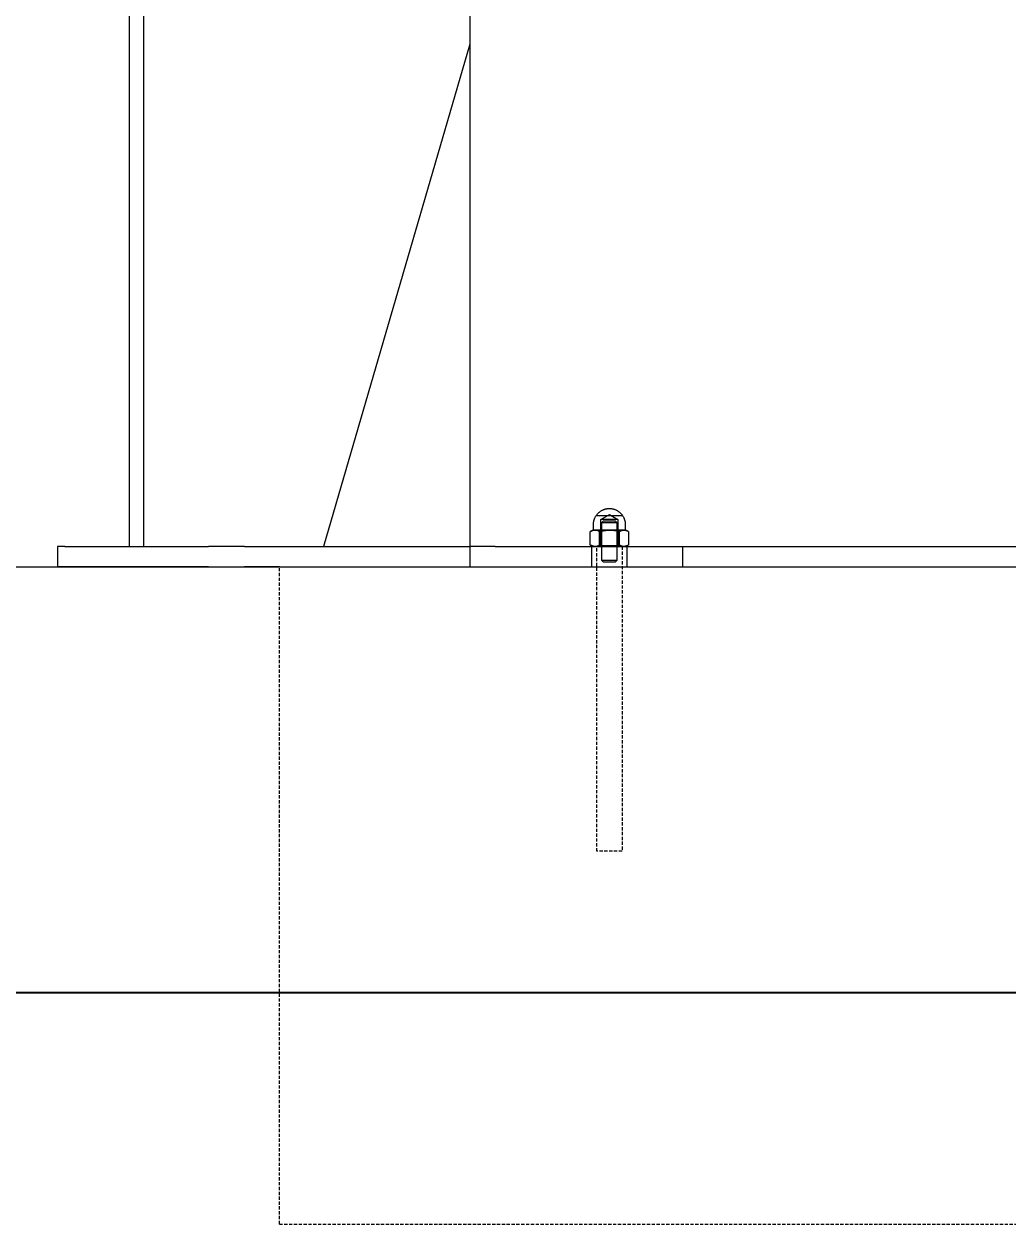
# Model space of a CAD drawing. Header units: millimetres. Extents: x -111 to 4919, y -143 to 3304.
# Drawn here: x 4143.2 to 4530.9, y 2513.7 to 2986.5 of the extents above; entities that cross this region are included whole.
import ezdxf

# ---------------------------------------------------------------- set-up
doc = ezdxf.new("R2010")
doc.units = ezdxf.units.MM
doc.linetypes.add('HIDDEN', pattern=[1.905, 1.27, -0.635])
for name, color, linetype, lineweight in [('ZANO_R', 7, 'Continuous', 0), ('ZANO_R_przerywana', 7, 'HIDDEN', 0), ('ZANO_W', 1, 'Continuous', 0)]:
    doc.layers.add(name, color=color, linetype=linetype, lineweight=lineweight)
doc.styles.add('Arial', font='arial.ttf')
doc.styles.get("Standard").update_dxf_attribs({"font": 'ARIALUNI.TTF'})
doc.dimstyles.new('pl i ang', dxfattribs={"dimtxt": 50, "dimasz": 50, "dimexe": 1.25, "dimexo": 0.625, "dimgap": 10, "dimtad": 1, "dimtoh": 1, "dimtxsty": 'Standard', "dimcen": 2.5, "dimclrd": 1, "dimclre": 1, "dimclrt": 1, "dimadec": 0, "dimazin": 0, "dimtfac": 1, "dimtmove": 0, "dimatfit": 3, "dimfxl": 1, "dimarcsym": 1})

# ---------------------------------------------------------------- blocks, each defined once
blk = doc.blocks.new('*D399')
at = {"layer": 'ZANO_W', "color": 1, "lineweight": -2}
for p, q in [((3344.86, 2762.59), (3344.86, 2594.86)), ((4768.86, 2762.59), (4768.86, 2594.86)), ((3384.86, 2604.86), (4728.86, 2604.86))]:
    blk.add_line(p, q, dxfattribs=at)
at = {"layer": 'ZANO_W', "color": 1}
for points in [[(3384.86, 2611.53), (3384.86, 2598.19), (3344.86, 2604.86)], [(4728.86, 2598.19), (4728.86, 2611.53), (4768.86, 2604.86)]]:
    blk.add_solid(points, dxfattribs=at)
at = {"layer": 'ZANO_W', "color": 1, "insert": (4056.86, 2634.94), "char_height": 40, "attachment_point": 5, "style": 'Arial'}
blk.add_mtext('1424', dxfattribs=at)

msp = doc.modelspace()

# ---------------------------------------------------------------- linework, layer by layer
at = {"layer": 'ZANO_R'}
for p, q in [((4318.86, 3174.59), (4318.86, 2780.59)), ((4184.8, 2780.59), (4184.8, 3134.59)), ((4190.46, 2780.59), (4190.46, 3134.59)), ((4318.86, 2978.57), (4261.17, 2780.59)), ((4369.91, 2794.19), (4370.08, 2794.32)), ((4370.08, 2794.32), (4370.25, 2794.45)), ((4370.25, 2794.45), (4370.43, 2794.57)), ((4370.43, 2794.57), (4370.61, 2794.68)), ((4370.61, 2794.68), (4370.8, 2794.79)), ((4370.8, 2794.79), (4370.98, 2794.89)), ((4370.98, 2794.89), (4371.17, 2794.98)), ((4371.17, 2794.98), (4371.37, 2795.07)), ((4371.37, 2795.07), (4371.57, 2795.15)), ((4371.57, 2795.15), (4371.77, 2795.23)), ((4371.77, 2795.23), (4371.97, 2795.3)), ((4371.97, 2795.3), (4372.17, 2795.36)), ((4372.17, 2795.36), (4372.38, 2795.41)), ((4372.38, 2795.41), (4372.59, 2795.46)), ((4372.59, 2795.46), (4372.8, 2795.5)), ((4372.8, 2795.5), (4373.01, 2795.53)), ((4373.01, 2795.53), (4373.22, 2795.56)), ((4373.22, 2795.56), (4373.43, 2795.57)), ((4373.43, 2795.57), (4373.65, 2795.59)), ((4373.65, 2795.59), (4373.86, 2795.59)), ((4373.86, 2795.59), (4374.07, 2795.59)), ((4374.07, 2795.59), (4374.28, 2795.57)), ((4374.28, 2795.57), (4374.5, 2795.56)), ((4374.5, 2795.56), (4374.71, 2795.53)), ((4374.71, 2795.53), (4374.92, 2795.5)), ((4374.92, 2795.5), (4375.13, 2795.46)), ((4375.13, 2795.46), (4375.34, 2795.41)), ((4375.34, 2795.41), (4375.54, 2795.36)), ((4375.54, 2795.36), (4375.75, 2795.3)), ((4375.75, 2795.3), (4375.95, 2795.23)), ((4375.95, 2795.23), (4376.15, 2795.15)), ((4376.15, 2795.15), (4376.35, 2795.07)), ((4376.35, 2795.07), (4376.54, 2794.98)), ((4376.54, 2794.98), (4376.73, 2794.89)), ((4376.73, 2794.89), (4376.92, 2794.79)), ((4376.92, 2794.79), (4377.11, 2794.68)), ((4377.11, 2794.68), (4377.29, 2794.57)), ((4377.29, 2794.57), (4377.46, 2794.45)), ((4377.46, 2794.45), (4377.63, 2794.32)), ((4377.63, 2794.32), (4377.8, 2794.19)), ((4367.61, 2789.55), (4367.62, 2789.77)), ((4367.61, 2789.34), (4367.61, 2789.55)), ((4367.62, 2789.77), (4367.64, 2789.98)), ((4367.64, 2789.98), (4367.67, 2790.19)), ((4367.67, 2790.19), (4367.7, 2790.4)), ((4367.7, 2790.4), (4367.74, 2790.61)), ((4367.74, 2790.61), (4367.79, 2790.82)), ((4367.79, 2790.82), (4367.84, 2791.03)), ((4367.84, 2791.03), (4367.9, 2791.23)), ((4367.9, 2791.23), (4367.97, 2791.43)), ((4367.97, 2791.43), (4368.04, 2791.63)), ((4368.04, 2791.63), (4368.13, 2791.83)), ((4368.13, 2791.83), (4368.21, 2792.02)), ((4368.21, 2792.02), (4368.31, 2792.21)), ((4368.31, 2792.21), (4368.41, 2792.4)), ((4368.41, 2792.4), (4368.52, 2792.59)), ((4368.52, 2792.59), (4368.63, 2792.77)), ((4368.63, 2792.77), (4368.75, 2792.94)), ((4368.75, 2792.94), (4368.88, 2793.12)), ((4368.86, 2792.76), (4368.86, 2792.76)), ((4368.86, 2792.76), (4368.86, 2792.76)), ((4368.86, 2792.76), (4368.86, 2792.76)), ((4368.86, 2792.76), (4368.86, 2792.76)), ((4368.86, 2792.76), (4368.86, 2792.76)), ((4368.86, 2792.76), (4368.86, 2792.76)), ((4368.86, 2792.76), (4368.86, 2792.76)), ((4368.86, 2792.76), (4368.88, 2792.76)), ((4368.88, 2793.12), (4369.01, 2793.28)), ((4368.88, 2792.76), (4368.96, 2792.76)), ((4368.96, 2792.76), (4378.86, 2792.76)), ((4369.01, 2793.28), (4369.15, 2793.45)), ((4369.15, 2793.45), (4369.29, 2793.6)), ((4369.29, 2793.6), (4369.44, 2793.76)), ((4369.44, 2793.76), (4369.59, 2793.91)), ((4369.59, 2793.91), (4369.75, 2794.05)), ((4369.75, 2794.05), (4369.91, 2794.19)), ((4370.46, 2791.19), (4373.86, 2793.23)), ((4370.98, 2791.19), (4370.46, 2791.19)), ((4370.46, 2781.03), (4370.46, 2791.19)), ((4371.41, 2790.59), (4370.86, 2790.04)), ((4370.86, 2790.03), (4370.86, 2790.03)), ((4370.86, 2790.03), (4370.86, 2790.03)), ((4370.86, 2790.03), (4370.86, 2790.03)), ((4370.86, 2790.03), (4370.86, 2790.03)), ((4370.86, 2790.03), (4370.86, 2790.03)), ((4370.86, 2790.03), (4370.87, 2790.03)), ((4370.86, 2775.14), (4370.86, 2790.03)), ((4370.87, 2790.03), (4370.91, 2790.03)), ((4370.91, 2790.03), (4371.09, 2790.03)), ((4377.26, 2791.19), (4370.98, 2791.19)), ((4371.09, 2790.03), (4371.74, 2790.03)), ((4372.13, 2790.59), (4371.41, 2790.59)), ((4371.74, 2790.03), (4376.86, 2790.03)), ((4376.3, 2790.59), (4372.13, 2790.59)), ((4373.86, 2793.23), (4377.26, 2791.19)), ((4376.3, 2790.59), (4376.86, 2790.04)), ((4376.86, 2790.03), (4376.86, 2775.14)), ((4377.26, 2791.19), (4377.26, 2781.03)), ((4377.26, 2791.19), (4377.26, 2791.19)), ((4377.8, 2794.19), (4377.97, 2794.05)), ((4377.97, 2794.05), (4378.12, 2793.91)), ((4378.12, 2793.91), (4378.28, 2793.76)), ((4378.28, 2793.76), (4378.43, 2793.6)), ((4378.43, 2793.6), (4378.57, 2793.45)), ((4378.57, 2793.45), (4378.71, 2793.28)), ((4378.71, 2793.28), (4378.84, 2793.12)), ((4378.84, 2793.12), (4378.96, 2792.94)), ((4378.96, 2792.94), (4379.08, 2792.77)), ((4379.08, 2792.77), (4379.2, 2792.59)), ((4379.2, 2792.59), (4379.31, 2792.4)), ((4379.31, 2792.4), (4379.41, 2792.21)), ((4379.41, 2792.21), (4379.5, 2792.02)), ((4379.5, 2792.02), (4379.59, 2791.83)), ((4379.59, 2791.83), (4379.67, 2791.63)), ((4379.67, 2791.63), (4379.75, 2791.43)), ((4379.75, 2791.43), (4379.82, 2791.23)), ((4379.82, 2791.23), (4379.88, 2791.03)), ((4379.88, 2791.03), (4379.93, 2790.82)), ((4379.93, 2790.82), (4379.98, 2790.61)), ((4379.98, 2790.61), (4380.02, 2790.4)), ((4380.02, 2790.4), (4380.05, 2790.19)), ((4380.05, 2790.19), (4380.08, 2789.98)), ((4380.08, 2789.98), (4380.09, 2789.77)), ((4380.09, 2789.77), (4380.1, 2789.55)), ((4380.1, 2789.55), (4380.11, 2789.34)), ((4366.52, 2786.6), (4366.36, 2786.51)), ((4366.36, 2786.51), (4366.48, 2786.58)), ((4366.36, 2781.17), (4366.36, 2786.51)), ((4366.48, 2786.58), (4366.61, 2786.64)), ((4366.52, 2786.6), (4367.36, 2787.09)), ((4366.66, 2786.69), (4366.57, 2786.64)), ((4366.61, 2786.64), (4366.73, 2786.7)), ((4366.76, 2786.74), (4366.66, 2786.69)), ((4366.73, 2786.7), (4366.86, 2786.76)), ((4366.85, 2786.78), (4366.76, 2786.74)), ((4366.94, 2786.83), (4366.85, 2786.78)), ((4366.86, 2786.76), (4366.99, 2786.81)), ((4367.04, 2786.87), (4366.94, 2786.83)), ((4366.99, 2786.81), (4367.12, 2786.86)), ((4367.14, 2786.91), (4367.04, 2786.87)), ((4367.12, 2786.86), (4367.26, 2786.9)), ((4367.24, 2786.94), (4367.14, 2786.91)), ((4367.34, 2786.97), (4367.24, 2786.94)), ((4367.26, 2786.9), (4367.39, 2786.94)), ((4367.44, 2787), (4367.34, 2786.97)), ((4368.28, 2787.09), (4367.36, 2787.09)), ((4367.39, 2786.94), (4367.53, 2786.98)), ((4367.54, 2787.02), (4367.44, 2787)), ((4367.5, 2787.09), (4367.5, 2787.09)), ((4367.5, 2787.09), (4367.51, 2787.09)), ((4367.51, 2787.09), (4367.51, 2787.09)), ((4367.51, 2787.09), (4367.51, 2787.09)), ((4367.51, 2787.09), (4367.52, 2787.09)), ((4367.52, 2787.09), (4367.53, 2787.1)), ((4367.52, 2787.09), (4367.52, 2787.09)), ((4367.53, 2787.1), (4367.53, 2787.1)), ((4367.53, 2787.1), (4367.53, 2787.1)), ((4367.53, 2787.1), (4367.54, 2787.1)), ((4367.53, 2786.98), (4367.67, 2787.01)), ((4367.54, 2787.1), (4367.55, 2787.11)), ((4367.54, 2787.1), (4367.54, 2787.1)), ((4367.54, 2787.1), (4367.54, 2787.1)), ((4367.64, 2787.04), (4367.54, 2787.02)), ((4367.55, 2787.11), (4367.55, 2787.11)), ((4367.55, 2787.11), (4367.55, 2787.11)), ((4367.55, 2787.11), (4367.56, 2787.11)), ((4367.56, 2787.11), (4367.56, 2787.12)), ((4367.56, 2787.12), (4367.57, 2787.12)), ((4367.56, 2787.11), (4367.56, 2787.11)), ((4367.57, 2787.12), (4367.58, 2787.13)), ((4367.57, 2787.12), (4367.57, 2787.12)), ((4367.57, 2787.12), (4367.57, 2787.12)), ((4367.58, 2787.13), (4367.58, 2787.14)), ((4367.58, 2787.14), (4367.59, 2787.14)), ((4367.58, 2787.13), (4367.58, 2787.13)), ((4367.58, 2787.13), (4367.58, 2787.13)), ((4367.59, 2787.14), (4367.59, 2787.15)), ((4367.59, 2787.15), (4367.59, 2787.15)), ((4367.59, 2787.15), (4367.6, 2787.15)), ((4367.59, 2787.14), (4367.59, 2787.14)), ((4367.6, 2787.17), (4367.6, 2787.18)), ((4367.6, 2787.18), (4367.61, 2787.18)), ((4367.6, 2787.16), (4367.6, 2787.17)), ((4367.6, 2787.17), (4367.6, 2787.17)), ((4367.6, 2787.17), (4367.6, 2787.17)), ((4367.6, 2787.15), (4367.6, 2787.16)), ((4367.6, 2787.16), (4367.6, 2787.16)), ((4367.61, 2787.21), (4367.61, 2789.34)), ((4367.61, 2787.2), (4367.61, 2787.21)), ((4367.61, 2787.19), (4367.61, 2787.2)), ((4367.61, 2787.2), (4367.61, 2787.2)), ((4367.61, 2787.2), (4367.61, 2787.2)), ((4367.61, 2787.18), (4367.61, 2787.19)), ((4367.61, 2787.19), (4367.61, 2787.19)), ((4367.61, 2787.18), (4367.61, 2787.18)), ((4367.75, 2787.06), (4367.64, 2787.04)), ((4367.67, 2787.01), (4367.8, 2787.03)), ((4367.85, 2787.07), (4367.75, 2787.06)), ((4367.8, 2787.03), (4367.94, 2787.05)), ((4367.95, 2787.08), (4367.85, 2787.07)), ((4367.94, 2787.05), (4368.08, 2787.07)), ((4368.06, 2787.09), (4367.95, 2787.08)), ((4368.08, 2787.07), (4368.22, 2787.08)), ((4368.27, 2787.08), (4368.16, 2787.09)), ((4368.22, 2787.08), (4368.36, 2787.09)), ((4368.24, 2787.09), (4368.31, 2787.09)), ((4368.38, 2787.07), (4368.27, 2787.08)), ((4368.36, 2787.09), (4368.5, 2787.08)), ((4368.49, 2787.05), (4368.38, 2787.07)), ((4368.42, 2787.09), (4368.49, 2787.09)), ((4374.01, 2787.09), (4368.45, 2787.09)), ((4368.6, 2787.03), (4368.49, 2787.05)), ((4368.5, 2787.08), (4368.64, 2787.07)), ((4368.72, 2787.01), (4368.6, 2787.03)), ((4368.64, 2787.07), (4368.78, 2787.05)), ((4368.83, 2786.98), (4368.72, 2787.01)), ((4368.78, 2787.05), (4368.92, 2787.03)), ((4368.93, 2786.95), (4368.83, 2786.98)), ((4368.92, 2787.03), (4369.06, 2787.01)), ((4369.04, 2786.91), (4368.93, 2786.95)), ((4369.15, 2786.87), (4369.04, 2786.91)), ((4369.06, 2787.01), (4369.2, 2786.98)), ((4369.25, 2786.83), (4369.15, 2786.87)), ((4369.2, 2786.98), (4369.33, 2786.94)), ((4369.36, 2786.79), (4369.25, 2786.83)), ((4369.33, 2786.94), (4369.47, 2786.91)), ((4369.46, 2786.74), (4369.36, 2786.79)), ((4369.56, 2786.69), (4369.46, 2786.74)), ((4369.47, 2786.91), (4369.6, 2786.86)), ((4369.66, 2786.63), (4369.56, 2786.69)), ((4369.6, 2786.86), (4369.74, 2786.81)), ((4369.75, 2786.57), (4369.66, 2786.63)), ((4369.74, 2786.81), (4369.87, 2786.76)), ((4369.85, 2786.51), (4369.75, 2786.57)), ((4370.29, 2786.63), (4369.85, 2786.51)), ((4369.85, 2786.51), (4369.85, 2781.17)), ((4369.87, 2786.76), (4369.99, 2786.7)), ((4369.99, 2786.7), (4370.12, 2786.64)), ((4370.12, 2786.64), (4370.25, 2786.58)), ((4370.25, 2786.58), (4370.37, 2786.51)), ((4370.73, 2786.74), (4370.29, 2786.63)), ((4370.37, 2786.51), (4370.77, 2786.63)), ((4370.37, 2781.17), (4370.37, 2786.51)), ((4371.17, 2786.84), (4370.73, 2786.74)), ((4370.77, 2786.63), (4371.18, 2786.73)), ((4371.62, 2786.92), (4371.17, 2786.84)), ((4371.18, 2786.73), (4371.6, 2786.82)), ((4371.6, 2786.82), (4372.01, 2786.9)), ((4372.07, 2786.98), (4371.62, 2786.92)), ((4372.01, 2786.9), (4372.43, 2786.96)), ((4372.52, 2787.03), (4372.07, 2786.98)), ((4372.43, 2786.96), (4372.85, 2787.01)), ((4372.98, 2787.07), (4372.52, 2787.03)), ((4372.85, 2787.01), (4373.27, 2787.05)), ((4373.43, 2787.09), (4372.98, 2787.07)), ((4373.27, 2787.05), (4373.7, 2787.08)), ((4373.7, 2787.08), (4374.12, 2787.09)), ((4374.22, 2787.07), (4373.76, 2787.09)), ((4374.12, 2787.09), (4374.54, 2787.08)), ((4374.67, 2787.03), (4374.22, 2787.07)), ((4374.25, 2787.09), (4374.36, 2787.09)), ((4379.56, 2787.09), (4374.28, 2787.09)), ((4374.54, 2787.08), (4374.96, 2787.05)), ((4375.12, 2786.98), (4374.67, 2787.03)), ((4374.96, 2787.05), (4375.38, 2787.01)), ((4375.57, 2786.92), (4375.12, 2786.98)), ((4375.38, 2787.01), (4375.8, 2786.96)), ((4376.02, 2786.84), (4375.57, 2786.92)), ((4375.8, 2786.96), (4376.22, 2786.9)), ((4376.47, 2786.74), (4376.02, 2786.84)), ((4376.22, 2786.9), (4376.64, 2786.82)), ((4376.91, 2786.63), (4376.47, 2786.74)), ((4376.64, 2786.82), (4377.05, 2786.73)), ((4377.35, 2786.51), (4376.91, 2786.63)), ((4377.05, 2786.73), (4377.46, 2786.63)), ((4377.47, 2786.58), (4377.35, 2786.51)), ((4377.35, 2781.17), (4377.35, 2786.51)), ((4377.46, 2786.63), (4377.87, 2786.51)), ((4377.6, 2786.65), (4377.47, 2786.58)), ((4377.73, 2786.71), (4377.6, 2786.65)), ((4377.87, 2786.77), (4377.73, 2786.71)), ((4378, 2786.82), (4377.87, 2786.77)), ((4377.87, 2786.51), (4377.96, 2786.57)), ((4377.87, 2781.17), (4377.87, 2786.51)), ((4377.96, 2786.57), (4378.05, 2786.63)), ((4378.14, 2786.87), (4378, 2786.82)), ((4378.05, 2786.63), (4378.15, 2786.68)), ((4378.28, 2786.91), (4378.14, 2786.87)), ((4378.15, 2786.68), (4378.24, 2786.73)), ((4378.24, 2786.73), (4378.34, 2786.78)), ((4378.41, 2786.95), (4378.28, 2786.91)), ((4378.34, 2786.78), (4378.44, 2786.83)), ((4378.56, 2786.99), (4378.41, 2786.95)), ((4378.44, 2786.83), (4378.54, 2786.87)), ((4378.54, 2786.87), (4378.65, 2786.9)), ((4378.7, 2787.02), (4378.56, 2786.99)), ((4378.65, 2786.9), (4378.75, 2786.94)), ((4378.84, 2787.04), (4378.7, 2787.02)), ((4378.75, 2786.94), (4378.86, 2786.97)), ((4378.98, 2787.06), (4378.84, 2787.04)), ((4378.86, 2786.97), (4378.96, 2787)), ((4378.96, 2787), (4379.07, 2787.02)), ((4379.13, 2787.08), (4378.98, 2787.06)), ((4379.07, 2787.02), (4379.18, 2787.04)), ((4379.27, 2787.09), (4379.13, 2787.08)), ((4379.18, 2787.04), (4379.29, 2787.06)), ((4379.29, 2787.06), (4379.39, 2787.07)), ((4379.39, 2787.07), (4379.5, 2787.08)), ((4379.58, 2787.08), (4379.43, 2787.09)), ((4379.5, 2787.08), (4379.61, 2787.09)), ((4379.72, 2787.06), (4379.58, 2787.08)), ((4379.61, 2787.09), (4379.72, 2787.08)), ((4380.19, 2787.09), (4379.66, 2787.09)), ((4379.72, 2787.08), (4379.83, 2787.07)), ((4379.87, 2787.04), (4379.72, 2787.06)), ((4379.83, 2787.07), (4379.94, 2787.06)), ((4380.01, 2787.02), (4379.87, 2787.04)), ((4379.94, 2787.06), (4380.05, 2787.04)), ((4380.15, 2786.99), (4380.01, 2787.02)), ((4380.05, 2787.04), (4380.16, 2787.02)), ((4380.11, 2789.34), (4380.11, 2787.21)), ((4380.11, 2787.21), (4380.11, 2787.2)), ((4380.11, 2787.2), (4380.11, 2787.2)), ((4380.11, 2787.2), (4380.11, 2787.2)), ((4380.11, 2787.2), (4380.11, 2787.19)), ((4380.11, 2787.19), (4380.11, 2787.19)), ((4380.11, 2787.19), (4380.11, 2787.18)), ((4380.11, 2787.18), (4380.11, 2787.18)), ((4380.11, 2787.18), (4380.11, 2787.18)), ((4380.11, 2787.18), (4380.11, 2787.17)), ((4380.11, 2787.17), (4380.12, 2787.17)), ((4380.12, 2787.17), (4380.12, 2787.16)), ((4380.12, 2787.16), (4380.12, 2787.16)), ((4380.12, 2787.16), (4380.12, 2787.16)), ((4380.12, 2787.16), (4380.12, 2787.15)), ((4380.12, 2787.15), (4380.12, 2787.15)), ((4380.12, 2787.15), (4380.13, 2787.15)), ((4380.13, 2787.15), (4380.13, 2787.14)), ((4380.13, 2787.14), (4380.13, 2787.14)), ((4380.13, 2787.14), (4380.13, 2787.14)), ((4380.13, 2787.14), (4380.14, 2787.13)), ((4380.14, 2787.13), (4380.14, 2787.13)), ((4380.14, 2787.13), (4380.14, 2787.13)), ((4380.14, 2787.13), (4380.14, 2787.12)), ((4380.14, 2787.12), (4380.15, 2787.12)), ((4380.15, 2787.12), (4380.15, 2787.12)), ((4380.15, 2787.12), (4380.15, 2787.11)), ((4380.15, 2787.11), (4380.16, 2787.11)), ((4380.29, 2786.95), (4380.15, 2786.99)), ((4380.16, 2787.11), (4380.16, 2787.11)), ((4380.16, 2787.11), (4380.16, 2787.11)), ((4380.16, 2787.11), (4380.17, 2787.11)), ((4380.16, 2787.02), (4380.26, 2787)), ((4380.17, 2787.11), (4380.17, 2787.1)), ((4380.17, 2787.1), (4380.18, 2787.1)), ((4380.18, 2787.1), (4380.18, 2787.1)), ((4380.18, 2787.1), (4380.18, 2787.1)), ((4380.18, 2787.1), (4380.19, 2787.1)), ((4380.19, 2787.1), (4380.19, 2787.1)), ((4380.19, 2787.1), (4380.19, 2787.09)), ((4380.32, 2787.09), (4380.19, 2787.09)), ((4380.19, 2787.09), (4380.2, 2787.09)), ((4380.2, 2787.09), (4380.2, 2787.09)), ((4380.2, 2787.09), (4380.21, 2787.09)), ((4380.21, 2787.09), (4380.21, 2787.09)), ((4380.21, 2787.09), (4380.21, 2787.09)), ((4380.26, 2787), (4380.37, 2786.97)), ((4380.43, 2786.91), (4380.29, 2786.95)), ((4380.35, 2787.09), (4380.32, 2787.09)), ((4380.36, 2787.09), (4380.35, 2787.09)), ((4380.36, 2787.09), (4380.36, 2787.09)), ((4380.36, 2787.09), (4380.36, 2787.09)), ((4380.36, 2787.09), (4380.36, 2787.09)), ((4380.36, 2787.09), (4380.36, 2787.09)), ((4380.36, 2787.09), (4380.36, 2787.09)), ((4380.36, 2787.09), (4381.14, 2786.64)), ((4380.37, 2786.97), (4380.47, 2786.94)), ((4380.57, 2786.87), (4380.43, 2786.91)), ((4380.47, 2786.94), (4380.58, 2786.9)), ((4380.71, 2786.82), (4380.57, 2786.87)), ((4380.58, 2786.9), (4380.68, 2786.87)), ((4380.68, 2786.87), (4380.78, 2786.83)), ((4380.84, 2786.77), (4380.71, 2786.82)), ((4380.78, 2786.83), (4380.88, 2786.78)), ((4380.97, 2786.71), (4380.84, 2786.77)), ((4380.88, 2786.78), (4380.98, 2786.73)), ((4381.1, 2786.65), (4380.97, 2786.71)), ((4380.98, 2786.73), (4381.08, 2786.68)), ((4381.08, 2786.68), (4381.17, 2786.63)), ((4381.23, 2786.58), (4381.1, 2786.65)), ((4381.17, 2786.63), (4381.27, 2786.57)), ((4381.36, 2786.51), (4381.23, 2786.58)), ((4381.27, 2786.57), (4381.36, 2786.51)), ((4381.36, 2786.51), (4381.36, 2781.17)), ((4159.35, 2780.59), (4156.42, 2780.59)), ((4156.42, 2780.59), (4156.42, 2772.59)), ((4159.35, 2780.59), (4215.91, 2780.59)), ((4230.06, 2780.59), (4215.91, 2780.59)), ((4230.06, 2780.59), (4318.86, 2780.59)), ((4318.86, 2780.59), (4318.86, 2772.59)), ((4328.86, 2780.59), (4318.86, 2780.59)), ((4328.86, 2780.59), (4758.86, 2780.59)), ((4366.49, 2781.1), (4366.36, 2781.17)), ((4366.36, 2781.17), (4366.52, 2781.08)), ((4366.62, 2781.03), (4366.49, 2781.1)), ((4367.36, 2780.59), (4366.52, 2781.08)), ((4366.57, 2781.04), (4366.66, 2780.99)), ((4366.75, 2780.97), (4366.62, 2781.03)), ((4366.66, 2780.99), (4366.76, 2780.94)), ((4366.88, 2780.91), (4366.75, 2780.97)), ((4366.76, 2780.94), (4366.85, 2780.89)), ((4366.85, 2780.89), (4366.94, 2780.85)), ((4366.86, 2780.59), (4366.86, 2772.59)), ((4367.02, 2780.85), (4366.88, 2780.91)), ((4366.94, 2780.85), (4367.04, 2780.81)), ((4367.16, 2780.81), (4367.02, 2780.85)), ((4367.04, 2780.81), (4367.14, 2780.77)), ((4367.14, 2780.77), (4367.24, 2780.74)), ((4367.3, 2780.76), (4367.16, 2780.81)), ((4367.24, 2780.74), (4367.34, 2780.71)), ((4367.44, 2780.72), (4367.3, 2780.76)), ((4367.34, 2780.71), (4367.44, 2780.68)), ((4367.58, 2780.69), (4367.44, 2780.72)), ((4367.44, 2780.68), (4367.54, 2780.66)), ((4367.54, 2780.66), (4367.64, 2780.64)), ((4367.72, 2780.66), (4367.58, 2780.69)), ((4367.64, 2780.64), (4367.75, 2780.62)), ((4367.87, 2780.63), (4367.72, 2780.66)), ((4367.75, 2780.62), (4367.85, 2780.61)), ((4367.85, 2780.61), (4367.95, 2780.6)), ((4368.01, 2780.61), (4367.87, 2780.63)), ((4367.95, 2780.6), (4368.06, 2780.59)), ((4368.16, 2780.6), (4368.01, 2780.61)), ((4368.1, 2780.59), (4368.22, 2780.59)), ((4368.31, 2780.59), (4368.16, 2780.6)), ((4368.16, 2780.59), (4368.27, 2780.6)), ((4368.27, 2780.6), (4368.38, 2780.61)), ((4368.49, 2780.59), (4368.36, 2780.59)), ((4368.38, 2780.61), (4368.49, 2780.63)), ((4368.56, 2780.6), (4368.42, 2780.59)), ((4368.49, 2780.63), (4368.6, 2780.65)), ((4368.71, 2780.61), (4368.56, 2780.6)), ((4368.6, 2780.65), (4368.72, 2780.67)), ((4368.85, 2780.63), (4368.71, 2780.61)), ((4368.72, 2780.67), (4368.83, 2780.7)), ((4368.83, 2780.7), (4368.93, 2780.73)), ((4369, 2780.66), (4368.85, 2780.63)), ((4368.88, 2780.52), (4368.86, 2780.52)), ((4368.86, 2780.52), (4368.86, 2780.52)), ((4368.86, 2780.52), (4368.86, 2780.52)), ((4368.86, 2780.52), (4368.86, 2780.52)), ((4368.86, 2780.52), (4368.86, 2780.52)), ((4368.86, 2780.52), (4368.86, 2780.52)), ((4368.86, 2780.52), (4368.86, 2780.52)), ((4368.86, 2780.52), (4368.86, 2780.52)), ((4368.96, 2780.52), (4368.88, 2780.52)), ((4368.93, 2780.73), (4369.04, 2780.76)), ((4378.86, 2780.52), (4368.96, 2780.52)), ((4369.14, 2780.69), (4369, 2780.66)), ((4369.04, 2780.76), (4369.15, 2780.8)), ((4369.29, 2780.72), (4369.14, 2780.69)), ((4369.15, 2780.8), (4369.25, 2780.85)), ((4369.25, 2780.85), (4369.36, 2780.89)), ((4369.43, 2780.76), (4369.29, 2780.72)), ((4369.36, 2780.89), (4369.46, 2780.94)), ((4369.57, 2780.8), (4369.43, 2780.76)), ((4369.46, 2780.94), (4369.56, 2780.99)), ((4369.56, 2780.99), (4369.66, 2781.05)), ((4369.71, 2780.85), (4369.57, 2780.8)), ((4369.66, 2781.05), (4369.75, 2781.11)), ((4369.84, 2780.91), (4369.71, 2780.85)), ((4369.75, 2781.11), (4369.85, 2781.17)), ((4369.98, 2780.97), (4369.84, 2780.91)), ((4369.85, 2781.17), (4370.27, 2781.05)), ((4369.86, 2780.62), (4370.46, 2781.03)), ((4369.86, 2780.61), (4369.86, 2780.61)), ((4369.86, 2780.61), (4369.86, 2780.61)), ((4369.86, 2780.61), (4369.86, 2780.61)), ((4369.86, 2780.61), (4369.86, 2780.61)), ((4369.86, 2780.61), (4369.86, 2780.61)), ((4369.86, 2780.61), (4369.87, 2780.61)), ((4369.86, 2780.59), (4369.86, 2780.61)), ((4369.86, 2780.61), (4369.86, 2780.61)), ((4369.87, 2780.61), (4369.9, 2780.61)), ((4369.9, 2780.61), (4370.02, 2780.61)), ((4370.11, 2781.03), (4369.98, 2780.97)), ((4370.02, 2780.61), (4370.48, 2780.61)), ((4370.24, 2781.1), (4370.11, 2781.03)), ((4370.37, 2781.17), (4370.24, 2781.1)), ((4370.27, 2781.05), (4370.69, 2780.95)), ((4370.81, 2781.04), (4370.37, 2781.17)), ((4370.46, 2781.03), (4370.46, 2781.03)), ((4370.46, 2781.03), (4370.46, 2781.03)), ((4370.46, 2781.03), (4370.46, 2781.03)), ((4370.46, 2781.03), (4370.46, 2781.03)), ((4370.46, 2781.03), (4370.46, 2781.03)), ((4370.46, 2781.03), (4370.46, 2781.03)), ((4370.46, 2781.03), (4370.49, 2781.03)), ((4370.48, 2780.61), (4377.86, 2780.61)), ((4370.49, 2781.03), (4370.6, 2781.03)), ((4370.6, 2781.03), (4370.98, 2781.03)), ((4370.69, 2780.95), (4371.11, 2780.85)), ((4371.26, 2780.93), (4370.81, 2781.04)), ((4370.98, 2781.03), (4377.26, 2781.03)), ((4371.11, 2780.85), (4371.54, 2780.77)), ((4371.71, 2780.84), (4371.26, 2780.93)), ((4371.54, 2780.77), (4371.97, 2780.71)), ((4372.16, 2780.76), (4371.71, 2780.84)), ((4371.97, 2780.71), (4372.4, 2780.66)), ((4372.62, 2780.69), (4372.16, 2780.76)), ((4372.4, 2780.66), (4372.83, 2780.62)), ((4373.08, 2780.64), (4372.62, 2780.69)), ((4372.65, 2780.63), (4372.85, 2780.61)), ((4372.85, 2780.61), (4373.17, 2780.6)), ((4373.54, 2780.61), (4373.08, 2780.64)), ((4373.17, 2780.6), (4373.49, 2780.59)), ((4374, 2780.59), (4373.54, 2780.61)), ((4373.69, 2780.59), (4373.84, 2780.59)), ((4373.72, 2780.59), (4374.02, 2780.6)), ((4374.02, 2780.6), (4374.33, 2780.61)), ((4374.36, 2780.59), (4374.2, 2780.59)), ((4374.69, 2780.61), (4374.23, 2780.59)), ((4374.32, 2780.61), (4374.35, 2780.61)), ((4374.35, 2780.61), (4374.79, 2780.65)), ((4375.15, 2780.64), (4374.69, 2780.61)), ((4374.79, 2780.65), (4375.22, 2780.71)), ((4375.61, 2780.69), (4375.15, 2780.64)), ((4375.22, 2780.71), (4375.65, 2780.77)), ((4376.07, 2780.75), (4375.61, 2780.69)), ((4375.65, 2780.77), (4376.08, 2780.85)), ((4376.52, 2780.84), (4376.07, 2780.75)), ((4376.08, 2780.85), (4376.51, 2780.94)), ((4376.51, 2780.94), (4376.93, 2781.05)), ((4376.97, 2780.93), (4376.52, 2780.84)), ((4376.93, 2781.05), (4377.35, 2781.17)), ((4377.42, 2781.04), (4376.97, 2780.93)), ((4377.26, 2781.03), (4377.86, 2780.62)), ((4377.48, 2781.1), (4377.35, 2781.17)), ((4377.87, 2781.17), (4377.42, 2781.04)), ((4377.61, 2781.03), (4377.48, 2781.1)), ((4377.74, 2780.97), (4377.61, 2781.03)), ((4377.87, 2780.91), (4377.74, 2780.97)), ((4377.86, 2780.61), (4377.86, 2780.59)), ((4377.96, 2781.11), (4377.87, 2781.17)), ((4378.01, 2780.85), (4377.87, 2780.91)), ((4378.06, 2781.05), (4377.96, 2781.11)), ((4378.15, 2780.81), (4378.01, 2780.85)), ((4378.16, 2780.99), (4378.06, 2781.05)), ((4378.29, 2780.76), (4378.15, 2780.81)), ((4378.26, 2780.94), (4378.16, 2780.99)), ((4378.36, 2780.89), (4378.26, 2780.94)), ((4378.43, 2780.72), (4378.29, 2780.76)), ((4378.46, 2780.85), (4378.36, 2780.89)), ((4378.57, 2780.69), (4378.43, 2780.72)), ((4378.57, 2780.8), (4378.46, 2780.85)), ((4378.68, 2780.76), (4378.57, 2780.8)), ((4378.72, 2780.66), (4378.57, 2780.69)), ((4378.78, 2780.73), (4378.68, 2780.76)), ((4378.86, 2780.63), (4378.72, 2780.66)), ((4378.89, 2780.7), (4378.78, 2780.73)), ((4379.01, 2780.61), (4378.86, 2780.63)), ((4379, 2780.67), (4378.89, 2780.7)), ((4379.11, 2780.65), (4379, 2780.67)), ((4379.15, 2780.6), (4379.01, 2780.61)), ((4379.22, 2780.63), (4379.11, 2780.65)), ((4379.3, 2780.59), (4379.15, 2780.6)), ((4379.34, 2780.61), (4379.22, 2780.63)), ((4379.45, 2780.6), (4379.34, 2780.61)), ((4379.56, 2780.6), (4379.41, 2780.59)), ((4379.56, 2780.59), (4379.45, 2780.6)), ((4379.61, 2780.59), (4379.5, 2780.59)), ((4379.7, 2780.61), (4379.56, 2780.6)), ((4379.77, 2780.6), (4379.66, 2780.59)), ((4379.85, 2780.63), (4379.7, 2780.61)), ((4379.88, 2780.61), (4379.77, 2780.6)), ((4379.99, 2780.66), (4379.85, 2780.63)), ((4380, 2780.63), (4379.88, 2780.61)), ((4380.14, 2780.69), (4379.99, 2780.66)), ((4380.11, 2780.65), (4380, 2780.63)), ((4380.22, 2780.67), (4380.11, 2780.65)), ((4380.28, 2780.72), (4380.14, 2780.69)), ((4380.33, 2780.7), (4380.22, 2780.67)), ((4380.42, 2780.76), (4380.28, 2780.72)), ((4380.44, 2780.73), (4380.33, 2780.7)), ((4381.14, 2781.04), (4380.36, 2780.59)), ((4380.56, 2780.81), (4380.42, 2780.76)), ((4380.55, 2780.76), (4380.44, 2780.73)), ((4380.65, 2780.8), (4380.55, 2780.76)), ((4380.7, 2780.85), (4380.56, 2780.81)), ((4380.76, 2780.84), (4380.65, 2780.8)), ((4380.83, 2780.91), (4380.7, 2780.85)), ((4380.86, 2780.89), (4380.76, 2780.84)), ((4380.97, 2780.97), (4380.83, 2780.91)), ((4380.97, 2780.94), (4380.86, 2780.89)), ((4380.86, 2772.59), (4380.86, 2780.59)), ((4381.1, 2781.03), (4380.97, 2780.97)), ((4381.07, 2780.99), (4380.97, 2780.94)), ((4381.17, 2781.05), (4381.07, 2780.99)), ((4381.23, 2781.1), (4381.1, 2781.03)), ((4381.26, 2781.11), (4381.17, 2781.05)), ((4381.36, 2781.17), (4381.23, 2781.1)), ((4381.36, 2781.17), (4381.26, 2781.11)), ((4402.69, 2780.59), (4402.69, 2772.59)), ((4159.35, 2772.59), (4156.42, 2772.59)), ((4215.91, 2772.59), (4159.35, 2772.59)), ((4215.91, 2772.59), (4230.06, 2772.59)), ((4243.86, 2772.59), (4230.06, 2772.59)), ((4243.86, 2772.59), (4843.86, 2772.59)), ((4371.74, 2775.14), (4370.86, 2775.14)), ((4371.41, 2774.59), (4370.86, 2775.14)), ((4371.41, 2774.59), (4372.13, 2774.59)), ((4376.86, 2775.14), (4371.74, 2775.14)), ((4372.13, 2774.59), (4376.3, 2774.59)), ((4376.3, 2774.59), (4376.86, 2775.14))]:
    msp.add_line(p, q, dxfattribs=at)
msp.add_lwpolyline([(-111.34, 2772.59), (4918.61, 2772.59)], dxfattribs=at)
at = {"layer": 'ZANO_R_przerywana'}
for p, q in [((4368.86, 2660.52), (4368.86, 2780.52)), ((4378.86, 2780.52), (4378.86, 2660.52)), ((4243.86, 2513.67), (4243.86, 2772.59)), ((4368.88, 2660.52), (4368.86, 2660.52)), ((4368.86, 2660.52), (4368.86, 2660.52)), ((4368.86, 2660.52), (4368.86, 2660.52)), ((4368.86, 2660.52), (4368.86, 2660.52)), ((4368.86, 2660.52), (4368.86, 2660.52)), ((4368.86, 2660.52), (4368.86, 2660.52)), ((4368.86, 2660.52), (4368.86, 2660.52)), ((4368.86, 2660.52), (4368.86, 2660.52)), ((4368.96, 2660.52), (4368.88, 2660.52)), ((4378.86, 2660.52), (4368.96, 2660.52)), ((4243.86, 2513.67), (4843.86, 2513.67))]:
    msp.add_line(p, q, dxfattribs=at)

# ---------------------------------------------------------------- dimensions: what is measured, and where the dimension line sits
at = {"layer": 'ZANO_W'}
dim = msp.add_linear_dim(base=(4768.86, 2604.86), p1=(3344.86, 2772.59), p2=(4768.86, 2772.59), dimstyle='pl i ang', override={"dimtxt": 40, "dimasz": 40, "dimexe": 10, "dimexo": 10, "dimtoh": 0, "dimdec": 0, "dimtxsty": 'Arial', "dimtdec": 0, "dimtmove": 1}, dxfattribs=at)
dim.commit()
dim.dimension.update_dxf_attribs({"geometry": '*D399', "text_midpoint": (4056.86, 2634.94)})

doc.saveas('drawing.dxf')
